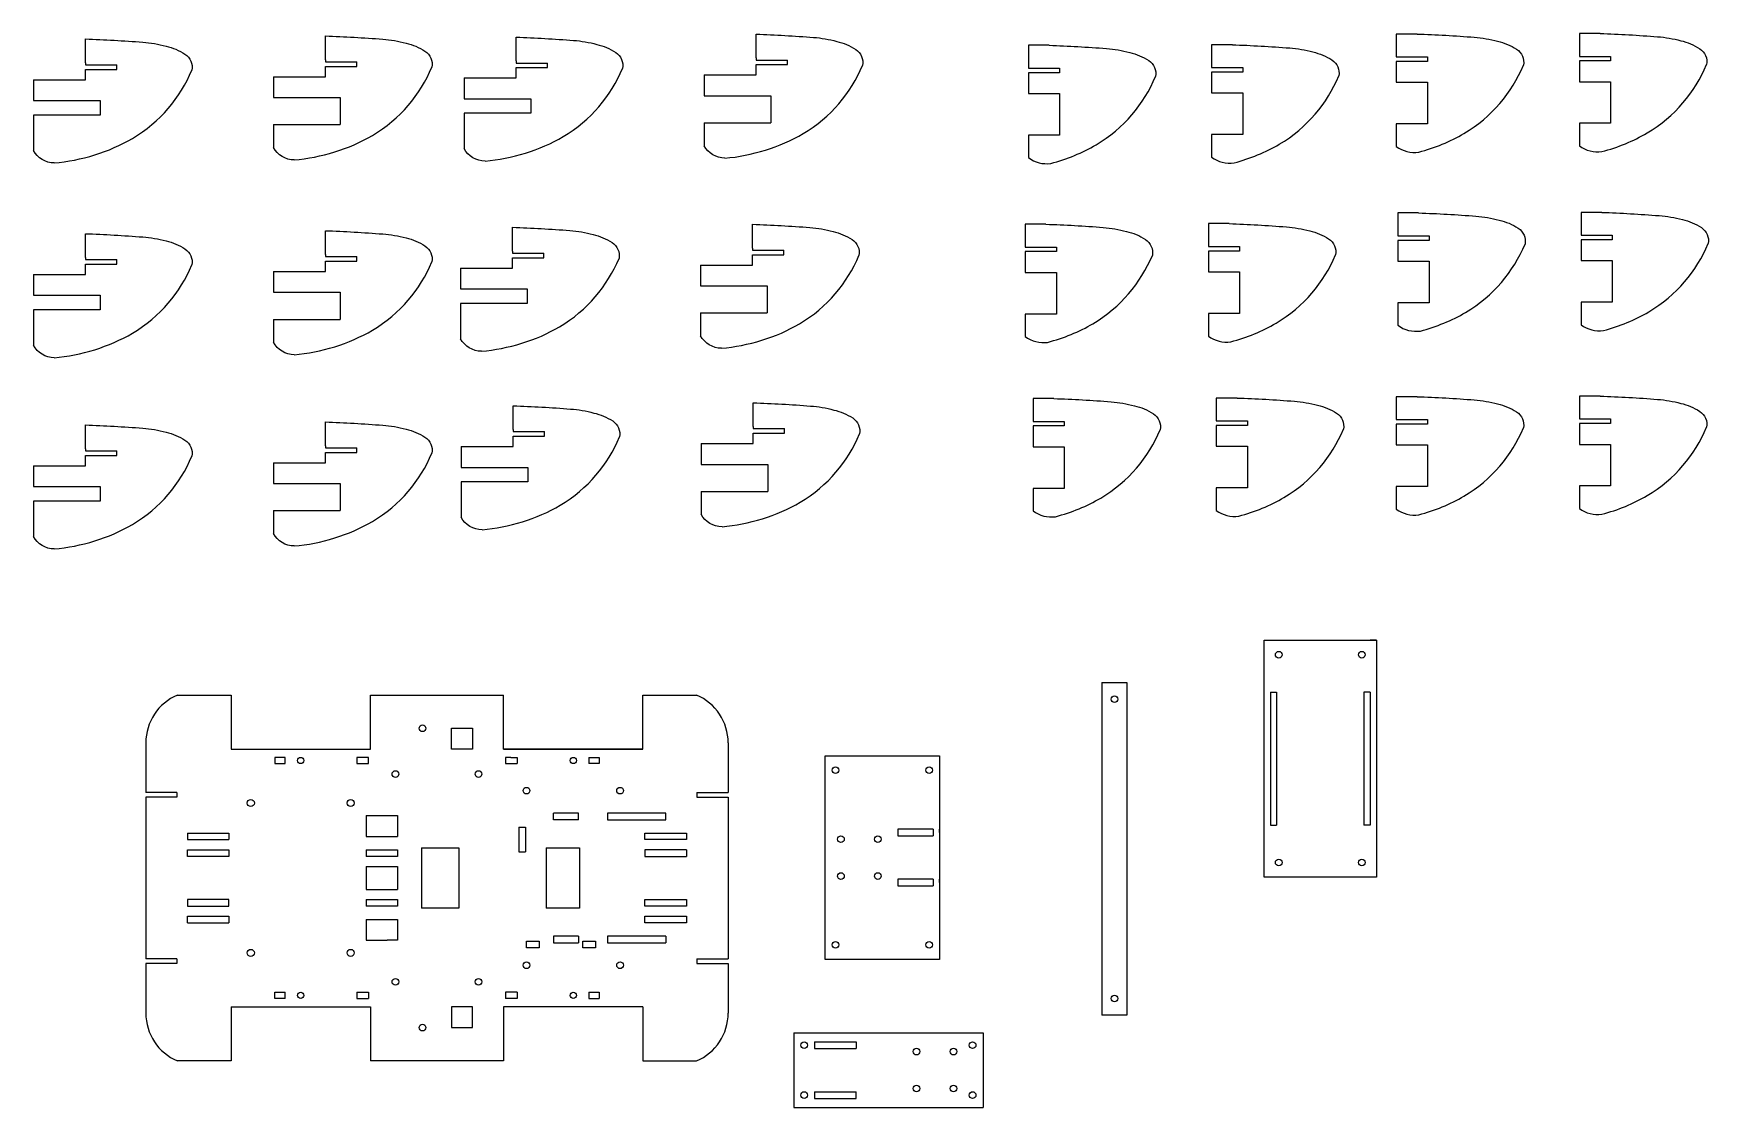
# Model space of a CAD drawing. Header units: centimetres. Extents: x 1.4 to 81.9, y 6.1 to 57.8.
import ezdxf

# ---------------------------------------------------------------- set-up
doc = ezdxf.new("R2010")
doc.units = ezdxf.units.CM
doc.header["$MEASUREMENT"] = 0

msp = doc.modelspace()

# ---------------------------------------------------------------- linework, layer by layer
for p, q in [((3.898, 56.362), (3.898, 57.505)), ((15.436, 56.506), (15.436, 57.649)), ((24.606, 56.447), (24.606, 57.591)), ((36.144, 56.591), (36.144, 57.735)), ((50.23, 57.2), (49.23, 57.2)), ((49.23, 57.2), (49.23, 56.2)), ((59.038, 57.226), (58.038, 57.226)), ((58.038, 57.226), (58.038, 56.226)), ((67.916, 57.743), (66.916, 57.743)), ((66.916, 57.743), (66.916, 56.743)), ((76.724, 57.768), (75.724, 57.768)), ((75.724, 57.768), (75.724, 56.768)), ((15.436, 56.506), (15.436, 56.406)), ((15.436, 56.406), (16.936, 56.406)), ((16.936, 56.186), (16.936, 56.406)), ((24.606, 56.447), (24.606, 56.347)), ((36.144, 56.591), (36.144, 56.491)), ((36.144, 56.491), (37.644, 56.491)), ((37.644, 56.271), (37.644, 56.491)), ((66.916, 56.743), (66.916, 56.643)), ((66.916, 56.643), (68.416, 56.643)), ((66.916, 56.423), (66.916, 55.423)), ((68.416, 56.423), (66.916, 56.423)), ((68.416, 56.643), (68.416, 56.423)), ((75.724, 56.768), (75.724, 56.668)), ((75.724, 56.668), (77.224, 56.668)), ((75.724, 56.448), (75.724, 55.448)), ((77.224, 56.448), (75.724, 56.448)), ((77.224, 56.668), (77.224, 56.448)), ((3.898, 56.362), (3.898, 56.262)), ((3.898, 56.262), (5.398, 56.262)), ((3.898, 55.542), (3.898, 56.042)), ((3.898, 55.542), (3.898, 56.042)), ((3.898, 56.042), (5.398, 56.042)), ((5.398, 56.042), (5.398, 56.262)), ((9.013, 56.005), (9.013, 56.005)), ((12.936, 55.686), (15.436, 55.686)), ((12.936, 55.686), (12.936, 54.686)), ((15.436, 55.686), (15.436, 56.186)), ((15.436, 55.686), (15.436, 56.186)), ((15.436, 56.186), (16.936, 56.186)), ((20.552, 56.149), (20.552, 56.149)), ((22.106, 55.627), (24.606, 55.627)), ((22.106, 55.627), (22.106, 54.627)), ((24.606, 56.347), (26.106, 56.347)), ((24.606, 55.627), (24.606, 56.127)), ((24.606, 55.627), (24.606, 56.127)), ((24.606, 56.127), (26.106, 56.127)), ((26.106, 56.127), (26.106, 56.347)), ((29.722, 56.09), (29.722, 56.09)), ((33.644, 55.771), (36.144, 55.771)), ((33.644, 55.771), (33.644, 54.771)), ((36.144, 55.771), (36.144, 56.271)), ((36.144, 55.771), (36.144, 56.271)), ((36.144, 56.271), (37.644, 56.271)), ((41.26, 56.234), (41.26, 56.234)), ((49.23, 56.2), (49.23, 56.1)), ((49.23, 56.1), (50.73, 56.1)), ((49.23, 55.88), (49.23, 54.88)), ((50.73, 55.88), (49.23, 55.88)), ((50.73, 56.1), (50.73, 55.88)), ((55.346, 55.7), (55.346, 55.7)), ((58.038, 56.226), (58.038, 56.126)), ((58.038, 56.126), (59.538, 56.126)), ((58.038, 55.906), (58.038, 54.906)), ((59.538, 55.906), (58.038, 55.906)), ((59.538, 56.126), (59.538, 55.906)), ((64.154, 55.725), (64.154, 55.725)), ((73.032, 56.242), (73.032, 56.242)), ((81.84, 56.268), (81.84, 56.268)), ((1.398, 55.542), (3.898, 55.542)), ((1.398, 55.542), (1.398, 54.542)), ((33.644, 54.771), (36.844, 54.771)), ((36.844, 54.771), (36.844, 53.471)), ((49.23, 54.88), (50.73, 54.88)), ((50.73, 54.88), (50.73, 52.88)), ((58.038, 54.906), (59.538, 54.906)), ((59.538, 54.906), (59.538, 52.906)), ((66.916, 55.423), (68.416, 55.423)), ((68.416, 55.423), (68.416, 53.423)), ((75.724, 55.448), (77.224, 55.448)), ((77.224, 55.448), (77.224, 53.448)), ((1.398, 54.542), (4.598, 54.542)), ((4.598, 54.542), (4.598, 53.842)), ((12.936, 54.686), (16.136, 54.686)), ((16.136, 54.686), (16.136, 53.386)), ((22.106, 54.627), (25.306, 54.627)), ((25.306, 54.627), (25.306, 53.927)), ((4.598, 53.842), (1.398, 53.842)), ((1.398, 53.842), (1.398, 53.242)), ((1.398, 53.242), (1.398, 52.142)), ((12.936, 53.386), (16.136, 53.386)), ((12.936, 53.386), (12.936, 52.286)), ((25.306, 53.927), (22.106, 53.927)), ((22.106, 53.927), (22.106, 53.327)), ((22.106, 53.327), (22.106, 52.227)), ((33.644, 53.471), (36.844, 53.471)), ((33.644, 53.471), (33.644, 52.371)), ((66.916, 53.423), (66.916, 52.336)), ((68.416, 53.423), (66.916, 53.423)), ((75.724, 53.448), (75.724, 52.362)), ((77.224, 53.448), (75.724, 53.448)), ((49.23, 52.88), (49.23, 51.794)), ((50.73, 52.88), (49.23, 52.88)), ((58.038, 52.906), (58.038, 51.819)), ((59.538, 52.906), (58.038, 52.906)), ((67.994, 49.136), (66.994, 49.136)), ((66.994, 49.136), (66.994, 48.136)), ((76.802, 49.161), (75.802, 49.161)), ((75.802, 49.161), (75.802, 48.161)), ((24.432, 47.301), (24.432, 48.445)), ((35.971, 47.445), (35.971, 48.589)), ((50.075, 48.593), (49.075, 48.593)), ((49.075, 48.593), (49.075, 47.593)), ((58.883, 48.619), (57.883, 48.619)), ((57.883, 48.619), (57.883, 47.619)), ((3.898, 46.992), (3.898, 48.135)), ((15.436, 47.136), (15.436, 48.279)), ((49.075, 47.593), (49.075, 47.493)), ((57.883, 47.619), (57.883, 47.519)), ((57.883, 47.519), (59.383, 47.519)), ((59.383, 47.519), (59.383, 47.299)), ((66.994, 48.136), (66.994, 48.036)), ((66.994, 48.036), (68.494, 48.036)), ((66.994, 47.816), (66.994, 46.816)), ((68.494, 47.816), (66.994, 47.816)), ((68.494, 48.036), (68.494, 47.816)), ((73.109, 47.635), (73.109, 47.635)), ((75.802, 48.161), (75.802, 48.061)), ((75.802, 48.061), (77.302, 48.061)), ((75.802, 47.841), (75.802, 46.841)), ((77.302, 47.841), (75.802, 47.841)), ((77.302, 48.061), (77.302, 47.841)), ((81.917, 47.661), (81.917, 47.661)), ((3.898, 46.992), (3.898, 46.892)), ((3.898, 46.892), (5.398, 46.892)), ((5.398, 46.672), (5.398, 46.892)), ((15.436, 47.136), (15.436, 47.036)), ((15.436, 47.036), (16.936, 47.036)), ((15.436, 46.316), (15.436, 46.816)), ((15.436, 46.316), (15.436, 46.816)), ((15.436, 46.816), (16.936, 46.816)), ((16.936, 46.816), (16.936, 47.036)), ((20.552, 46.779), (20.552, 46.779)), ((24.432, 47.301), (24.432, 47.201)), ((24.432, 47.201), (25.932, 47.201)), ((24.432, 46.481), (24.432, 46.981)), ((24.432, 46.481), (24.432, 46.981)), ((24.432, 46.981), (25.932, 46.981)), ((25.932, 46.981), (25.932, 47.201)), ((29.548, 46.944), (29.548, 46.944)), ((35.971, 47.445), (35.971, 47.345)), ((35.971, 47.345), (37.471, 47.345)), ((35.971, 46.625), (35.971, 47.125)), ((35.971, 46.625), (35.971, 47.125)), ((35.971, 47.125), (37.471, 47.125)), ((37.471, 47.125), (37.471, 47.345)), ((41.086, 47.088), (41.086, 47.088)), ((49.075, 47.493), (50.575, 47.493)), ((49.075, 47.273), (49.075, 46.273)), ((50.575, 47.273), (49.075, 47.273)), ((50.575, 47.493), (50.575, 47.273)), ((55.19, 47.093), (55.19, 47.093)), ((57.883, 47.299), (57.883, 46.299)), ((59.383, 47.299), (57.883, 47.299)), ((63.999, 47.118), (63.999, 47.118)), ((66.994, 46.816), (68.494, 46.816)), ((68.494, 46.816), (68.494, 44.816)), ((75.802, 46.841), (77.302, 46.841)), ((77.302, 46.841), (77.302, 44.841)), ((1.398, 46.172), (3.898, 46.172)), ((1.398, 46.172), (1.398, 45.172)), ((3.898, 46.172), (3.898, 46.672)), ((3.898, 46.172), (3.898, 46.672)), ((3.898, 46.672), (5.398, 46.672)), ((9.013, 46.635), (9.013, 46.635)), ((12.936, 46.316), (15.436, 46.316)), ((12.936, 46.316), (12.936, 45.316)), ((21.932, 46.481), (24.432, 46.481)), ((21.932, 46.481), (21.932, 45.481)), ((33.471, 46.625), (35.971, 46.625)), ((33.471, 46.625), (33.471, 45.625)), ((49.075, 46.273), (50.575, 46.273)), ((50.575, 46.273), (50.575, 44.273)), ((57.883, 46.299), (59.383, 46.299)), ((59.383, 46.299), (59.383, 44.299)), ((1.398, 45.172), (4.598, 45.172)), ((4.598, 45.172), (4.598, 44.472)), ((12.936, 45.316), (16.136, 45.316)), ((16.136, 45.316), (16.136, 44.016)), ((21.932, 45.481), (25.132, 45.481)), ((25.132, 45.481), (25.132, 44.781)), ((33.471, 45.625), (36.671, 45.625)), ((36.671, 45.625), (36.671, 44.325)), ((4.598, 44.472), (1.398, 44.472)), ((1.398, 44.472), (1.398, 43.872)), ((25.132, 44.781), (21.932, 44.781)), ((21.932, 44.781), (21.932, 44.181)), ((33.471, 44.325), (36.671, 44.325)), ((33.471, 44.325), (33.471, 43.225)), ((57.883, 44.299), (57.883, 43.212)), ((59.383, 44.299), (57.883, 44.299)), ((66.994, 44.816), (66.994, 43.729)), ((68.494, 44.816), (66.994, 44.816)), ((75.802, 44.841), (75.802, 43.755)), ((77.302, 44.841), (75.802, 44.841)), ((1.398, 43.872), (1.398, 42.772)), ((12.936, 44.016), (16.136, 44.016)), ((12.936, 44.016), (12.936, 42.916)), ((21.932, 44.181), (21.932, 43.081)), ((49.075, 44.273), (49.075, 43.187)), ((50.575, 44.273), (49.075, 44.273)), ((67.916, 40.296), (66.916, 40.296)), ((66.916, 40.296), (66.916, 39.296)), ((76.724, 40.322), (75.724, 40.322)), ((75.724, 40.322), (75.724, 39.322)), ((24.462, 38.714), (24.462, 39.858)), ((36, 38.858), (36, 40.002)), ((50.455, 40.206), (49.455, 40.206)), ((49.455, 40.206), (49.455, 39.206)), ((59.263, 40.231), (58.263, 40.231)), ((58.263, 40.231), (58.263, 39.231)), ((3.898, 37.792), (3.898, 38.935)), ((15.436, 37.935), (15.436, 39.079)), ((24.462, 38.714), (24.462, 38.614)), ((36, 38.858), (36, 38.758)), ((36, 38.758), (37.5, 38.758)), ((37.5, 38.538), (37.5, 38.758)), ((49.455, 39.206), (49.455, 39.106)), ((49.455, 39.106), (50.955, 39.106)), ((50.955, 38.886), (49.455, 38.886)), ((49.455, 38.886), (49.455, 37.886)), ((50.955, 39.106), (50.955, 38.886)), ((55.57, 38.705), (55.57, 38.705)), ((58.263, 39.231), (58.263, 39.131)), ((58.263, 39.131), (59.763, 39.131)), ((58.263, 38.911), (58.263, 37.911)), ((59.763, 38.911), (58.263, 38.911)), ((59.763, 39.131), (59.763, 38.911)), ((64.378, 38.731), (64.378, 38.731)), ((66.916, 39.296), (66.916, 39.196)), ((66.916, 39.196), (68.416, 39.196)), ((66.916, 38.976), (66.916, 37.976)), ((68.416, 38.976), (66.916, 38.976)), ((68.416, 39.196), (68.416, 38.976)), ((73.032, 38.796), (73.032, 38.796)), ((75.724, 39.322), (75.724, 39.222)), ((75.724, 39.222), (77.224, 39.222)), ((75.724, 39.002), (75.724, 38.002)), ((77.224, 39.002), (75.724, 39.002)), ((77.224, 39.222), (77.224, 39.002)), ((81.84, 38.822), (81.84, 38.822)), ((15.436, 37.935), (15.436, 37.835)), ((21.962, 37.894), (24.462, 37.894)), ((21.962, 37.894), (21.962, 36.894)), ((24.462, 38.614), (25.962, 38.614)), ((24.462, 37.894), (24.462, 38.394)), ((24.462, 37.894), (24.462, 38.394)), ((24.462, 38.394), (25.962, 38.394)), ((25.962, 38.394), (25.962, 38.614)), ((29.578, 38.357), (29.578, 38.357)), ((33.5, 38.038), (36, 38.038)), ((33.5, 38.038), (33.5, 37.038)), ((36, 38.038), (36, 38.538)), ((36, 38.038), (36, 38.538)), ((36, 38.538), (37.5, 38.538)), ((41.116, 38.501), (41.116, 38.501)), ((49.455, 37.886), (50.955, 37.886)), ((50.955, 37.886), (50.955, 35.886)), ((58.263, 37.911), (59.763, 37.911)), ((59.763, 37.911), (59.763, 35.911)), ((66.916, 37.976), (68.416, 37.976)), ((68.416, 37.976), (68.416, 35.976)), ((75.724, 38.002), (77.224, 38.002)), ((77.224, 38.002), (77.224, 36.002)), ((3.898, 37.792), (3.898, 37.692)), ((3.898, 37.692), (5.398, 37.692)), ((3.898, 36.972), (3.898, 37.472)), ((3.898, 36.972), (3.898, 37.472)), ((3.898, 37.472), (5.398, 37.472)), ((5.398, 37.472), (5.398, 37.692)), ((9.013, 37.435), (9.013, 37.435)), ((12.936, 37.115), (15.436, 37.115)), ((12.936, 37.115), (12.936, 36.115)), ((15.436, 37.835), (16.936, 37.835)), ((15.436, 37.115), (15.436, 37.615)), ((15.436, 37.115), (15.436, 37.615)), ((15.436, 37.615), (16.936, 37.615)), ((16.936, 37.615), (16.936, 37.835)), ((20.552, 37.579), (20.552, 37.579)), ((1.398, 36.972), (3.898, 36.972)), ((1.398, 36.972), (1.398, 35.972)), ((21.962, 36.894), (25.162, 36.894)), ((25.162, 36.894), (25.162, 36.194)), ((33.5, 37.038), (36.7, 37.038)), ((36.7, 37.038), (36.7, 35.738)), ((1.398, 35.972), (4.598, 35.972)), ((4.598, 35.972), (4.598, 35.272)), ((12.936, 36.115), (16.136, 36.115)), ((16.136, 36.115), (16.136, 34.815)), ((25.162, 36.194), (21.962, 36.194)), ((21.962, 36.194), (21.962, 35.594)), ((21.962, 35.594), (21.962, 34.494)), ((33.5, 35.738), (36.7, 35.738)), ((33.5, 35.738), (33.5, 34.638)), ((50.955, 35.886), (49.455, 35.886)), ((49.455, 35.886), (49.455, 34.799)), ((59.763, 35.911), (58.263, 35.911)), ((58.263, 35.911), (58.263, 34.825)), ((66.916, 35.976), (66.916, 34.89)), ((68.416, 35.976), (66.916, 35.976)), ((75.724, 36.002), (75.724, 34.916)), ((77.224, 36.002), (75.724, 36.002)), ((4.598, 35.272), (1.398, 35.272)), ((1.398, 35.272), (1.398, 34.672)), ((1.398, 34.672), (1.398, 33.572)), ((12.936, 34.815), (16.136, 34.815)), ((12.936, 34.815), (12.936, 33.715)), ((60.566, 28.583), (65.966, 28.583)), ((60.566, 17.183), (60.566, 28.583)), ((65.966, 28.583), (65.666, 28.583)), ((65.966, 28.583), (65.966, 17.183)), ((8.317, 25.942), (10.897, 25.942)), ((10.897, 25.942), (10.897, 25.942)), ((10.897, 25.942), (10.897, 23.342)), ((17.597, 23.342), (17.597, 25.942)), ((17.597, 25.942), (23.997, 25.942)), ((23.997, 23.342), (23.997, 25.942)), ((30.697, 23.342), (30.697, 25.942)), ((30.697, 25.942), (33.276, 25.942)), ((52.767, 26.544), (53.967, 26.544)), ((52.767, 26.544), (52.767, 10.544)), ((53.967, 26.544), (53.967, 10.544)), ((60.866, 26.083), (60.866, 19.683)), ((60.866, 26.083), (61.166, 26.083)), ((61.166, 26.083), (61.166, 19.683)), ((65.666, 26.083), (65.366, 26.083)), ((65.366, 26.083), (65.366, 19.683)), ((65.666, 26.083), (65.666, 19.683)), ((21.497, 23.342), (21.497, 24.342)), ((21.497, 24.342), (22.497, 24.342)), ((22.497, 24.342), (22.497, 23.342)), ((6.797, 23.642), (6.797, 21.252)), ((34.797, 23.642), (34.797, 21.252)), ((10.897, 23.342), (17.597, 23.342)), ((13.497, 22.942), (12.997, 22.942)), ((12.997, 22.942), (12.997, 22.642)), ((12.997, 22.642), (13.497, 22.642)), ((13.497, 22.642), (13.497, 22.942)), ((17.497, 22.942), (16.947, 22.942)), ((16.947, 22.942), (16.947, 22.642)), ((16.947, 22.642), (17.497, 22.642)), ((17.497, 22.642), (17.497, 22.942)), ((22.497, 23.342), (21.497, 23.342)), ((30.697, 23.342), (23.997, 23.342)), ((23.997, 23.342), (27.347, 23.342)), ((23.997, 23.342), (24.647, 23.342)), ((24.347, 22.942), (24.097, 22.942)), ((24.097, 22.942), (24.097, 22.642)), ((24.097, 22.642), (24.647, 22.642)), ((24.347, 22.942), (24.647, 22.942)), ((24.647, 23.342), (30.047, 23.342)), ((24.647, 22.942), (24.647, 22.642)), ((28.097, 22.942), (28.597, 22.942)), ((28.097, 22.942), (28.097, 22.642)), ((28.597, 22.642), (28.097, 22.642)), ((28.597, 22.942), (28.597, 22.642)), ((30.047, 23.342), (30.697, 23.342)), ((30.697, 23.342), (30.197, 23.342)), ((39.459, 13.224), (39.459, 23.024)), ((39.459, 23.024), (44.959, 23.024)), ((44.959, 23.024), (44.959, 13.224)), ((44.959, 23.024), (44.959, 19.324)), ((8.297, 21.252), (6.797, 21.252)), ((8.297, 21.032), (6.797, 21.032)), ((6.797, 21.032), (6.797, 13.252)), ((8.297, 21.252), (8.297, 21.032)), ((33.297, 21.252), (33.297, 21.032)), ((33.297, 21.252), (34.797, 21.252)), ((33.297, 21.032), (34.797, 21.032)), ((34.797, 21.032), (34.797, 13.252)), ((17.397, 20.142), (18.397, 20.142)), ((17.397, 20.142), (17.397, 19.142)), ((18.397, 20.142), (18.897, 20.142)), ((18.897, 20.142), (18.897, 19.142)), ((27.597, 20.257), (26.397, 20.257)), ((26.397, 19.937), (26.397, 20.257)), ((27.597, 19.937), (27.597, 20.257)), ((31.797, 20.257), (28.997, 20.257)), ((28.997, 20.257), (28.997, 19.937)), ((31.797, 20.097), (31.797, 20.257)), ((31.797, 19.937), (31.797, 20.257)), ((24.737, 19.592), (25.057, 19.592)), ((24.737, 19.592), (24.737, 18.392)), ((25.057, 19.592), (25.057, 18.392)), ((27.597, 19.937), (26.397, 19.937)), ((28.997, 19.937), (31.797, 19.937)), ((44.659, 19.484), (42.959, 19.484)), ((42.959, 19.484), (42.959, 19.164)), ((44.659, 19.484), (44.659, 19.164)), ((44.959, 19.324), (44.959, 19.484)), ((60.866, 19.683), (61.166, 19.683)), ((65.666, 19.683), (65.366, 19.683)), ((8.797, 19.297), (8.797, 18.987)), ((8.797, 19.297), (10.797, 19.297)), ((8.797, 18.987), (10.797, 18.987)), ((10.797, 19.297), (10.797, 18.987)), ((17.397, 19.142), (18.897, 19.142)), ((20.047, 18.592), (20.047, 15.692)), ((20.047, 18.592), (21.547, 18.592)), ((20.047, 18.592), (21.847, 18.592)), ((21.847, 18.592), (21.847, 15.692)), ((26.047, 18.592), (26.047, 15.692)), ((26.047, 18.592), (27.647, 18.592)), ((27.647, 18.592), (27.647, 15.692)), ((30.797, 18.987), (30.797, 19.297)), ((30.797, 19.297), (32.797, 19.297)), ((32.797, 18.987), (30.797, 18.987)), ((32.797, 19.297), (32.797, 18.987)), ((42.959, 19.164), (44.659, 19.164)), ((8.797, 18.502), (10.797, 18.502)), ((8.797, 18.182), (8.797, 18.502)), ((10.797, 18.182), (8.797, 18.182)), ((10.797, 18.502), (10.797, 18.182)), ((17.397, 18.502), (18.897, 18.502)), ((17.397, 18.502), (17.397, 18.182)), ((18.897, 18.182), (17.397, 18.182)), ((18.897, 18.502), (18.897, 18.182)), ((24.737, 18.392), (25.057, 18.392)), ((32.797, 18.502), (30.797, 18.502)), ((30.797, 18.502), (30.797, 18.182)), ((30.797, 18.182), (32.797, 18.182)), ((32.797, 18.502), (32.797, 18.182)), ((17.397, 17.692), (17.397, 16.592)), ((17.397, 17.692), (18.897, 17.692)), ((18.897, 17.692), (18.897, 16.592)), ((44.659, 17.084), (42.959, 17.084)), ((42.959, 17.084), (42.959, 16.764)), ((44.659, 17.084), (44.659, 16.764)), ((44.959, 16.924), (44.959, 17.084)), ((65.966, 17.183), (60.566, 17.183)), ((17.397, 16.592), (18.897, 16.592)), ((42.959, 16.764), (44.659, 16.764)), ((10.797, 16.102), (8.797, 16.102)), ((8.797, 16.102), (8.797, 15.782)), ((8.797, 15.782), (10.797, 15.782)), ((10.797, 15.782), (10.797, 16.102)), ((17.397, 16.102), (18.897, 16.102)), ((17.397, 16.102), (17.397, 15.782)), ((18.897, 15.782), (17.397, 15.782)), ((18.897, 16.102), (18.897, 15.782)), ((21.847, 15.692), (20.047, 15.692)), ((27.647, 15.692), (26.047, 15.692)), ((30.797, 15.782), (30.797, 16.102)), ((30.797, 16.102), (32.797, 16.102)), ((32.797, 15.782), (30.797, 15.782)), ((32.797, 16.102), (32.797, 15.782)), ((8.797, 14.987), (8.797, 15.297)), ((8.797, 15.297), (10.797, 15.297)), ((8.797, 14.987), (10.797, 14.987)), ((10.797, 15.297), (10.797, 14.987)), ((17.397, 15.142), (18.897, 15.142)), ((17.397, 15.142), (17.397, 14.142)), ((18.897, 15.142), (18.897, 14.142)), ((30.797, 14.987), (30.797, 15.297)), ((30.797, 15.297), (32.797, 15.297)), ((32.797, 14.987), (30.797, 14.987)), ((32.797, 15.297), (32.797, 14.987)), ((17.397, 14.142), (18.397, 14.142)), ((18.897, 14.142), (18.397, 14.142)), ((25.107, 13.784), (25.107, 14.104)), ((25.107, 14.104), (25.407, 14.104)), ((25.707, 13.784), (25.107, 13.784)), ((25.407, 14.104), (25.707, 14.104)), ((25.707, 14.104), (25.707, 13.784)), ((27.597, 14.347), (26.397, 14.347)), ((26.397, 14.347), (26.397, 14.027)), ((26.397, 14.027), (27.597, 14.027)), ((27.597, 14.347), (27.597, 14.027)), ((27.817, 13.784), (27.817, 14.104)), ((27.817, 14.104), (28.117, 14.104)), ((28.417, 13.784), (27.817, 13.784)), ((28.117, 14.104), (28.417, 14.104)), ((28.417, 14.104), (28.417, 13.784)), ((31.797, 14.347), (28.997, 14.347)), ((28.997, 14.347), (28.997, 14.027)), ((28.997, 14.027), (31.797, 14.027)), ((31.797, 14.347), (31.797, 14.027)), ((8.297, 13.252), (6.797, 13.252)), ((8.297, 13.032), (6.797, 13.032)), ((6.797, 13.032), (6.797, 10.642)), ((8.297, 13.252), (8.297, 13.032)), ((33.297, 13.252), (33.297, 13.032)), ((33.297, 13.252), (34.797, 13.252)), ((33.297, 13.032), (34.797, 13.032)), ((34.797, 13.032), (34.797, 10.642)), ((44.959, 13.224), (39.459, 13.224)), ((12.997, 11.342), (12.997, 11.642)), ((12.997, 11.642), (13.497, 11.642)), ((13.497, 11.342), (12.997, 11.342)), ((13.497, 11.342), (13.497, 11.642)), ((16.947, 11.642), (17.497, 11.642)), ((16.947, 11.642), (16.947, 11.342)), ((16.947, 11.342), (17.497, 11.342)), ((17.497, 11.642), (17.497, 11.342)), ((24.097, 11.642), (24.097, 11.342)), ((24.647, 11.642), (24.097, 11.642)), ((24.647, 11.342), (24.097, 11.342)), ((24.647, 11.642), (24.647, 11.342)), ((28.097, 11.642), (28.597, 11.642)), ((28.097, 11.642), (28.097, 11.342)), ((28.097, 11.342), (28.597, 11.342)), ((28.597, 11.642), (28.597, 11.342)), ((10.897, 10.942), (10.897, 8.342)), ((10.897, 10.942), (17.597, 10.942)), ((10.897, 10.942), (14.247, 10.942)), ((17.597, 10.942), (17.597, 8.342)), ((22.497, 10.942), (21.497, 10.942)), ((21.497, 10.942), (21.497, 9.942)), ((22.497, 9.942), (22.497, 10.942)), ((30.697, 10.942), (23.997, 10.942)), ((23.997, 10.942), (23.997, 8.342)), ((30.697, 10.942), (30.697, 8.342)), ((53.967, 10.544), (52.767, 10.544)), ((21.497, 9.942), (22.497, 9.942)), ((37.95, 9.699), (47.05, 9.699)), ((37.95, 9.699), (37.95, 6.099)), ((47.05, 9.699), (47.05, 6.099)), ((38.95, 9.259), (38.95, 8.939)), ((38.95, 9.259), (40.95, 9.259)), ((38.95, 8.939), (40.95, 8.939)), ((40.95, 9.259), (40.95, 8.939)), ((10.897, 8.342), (8.317, 8.342)), ((23.997, 8.342), (17.597, 8.342)), ((30.697, 8.342), (33.276, 8.342)), ((38.95, 6.859), (38.95, 6.539)), ((38.95, 6.859), (40.95, 6.859)), ((38.95, 6.539), (40.95, 6.539)), ((40.95, 6.539), (40.95, 6.859)), ((40.95, 6.859), (40.95, 6.859)), ((37.95, 6.099), (47.05, 6.099))]:
    msp.add_line(p, q)
for points in [[(3.898, 57.505, -0.010984), (6.652, 57.35, -0.048506), (7.77, 57.158, -0.08803), (8.681, 56.774, -0.30128), (9.013, 56.005)], [(15.436, 57.649, -0.010984), (18.19, 57.494, -0.048506), (19.308, 57.302, -0.08803), (20.22, 56.918, -0.30128), (20.552, 56.149)], [(24.606, 57.591, -0.010984), (27.361, 57.435, -0.048506), (28.478, 57.243, -0.08803), (29.39, 56.859, -0.30128), (29.722, 56.09)], [(36.144, 57.735, -0.010984), (38.899, 57.579, -0.048506), (40.016, 57.387, -0.08803), (40.928, 57.003, -0.30128), (41.26, 56.234)], [(50.23, 57.2, -0.010984), (52.984, 57.044, -0.048506), (54.102, 56.852, -0.08803), (55.014, 56.468, -0.30128), (55.346, 55.7)], [(59.038, 57.226, -0.010984), (61.793, 57.07, -0.048506), (62.91, 56.878, -0.08803), (63.822, 56.494, -0.30128), (64.154, 55.725)], [(67.916, 57.743, -0.010984), (70.67, 57.587, -0.048506), (71.788, 57.395, -0.08803), (72.699, 57.011, -0.30128), (73.032, 56.242)], [(76.724, 57.768, -0.010984), (79.479, 57.613, -0.048506), (80.596, 57.421, -0.08803), (81.508, 57.036, -0.30128), (81.84, 56.268)], [(34.644, 51.771, -0.276443), (33.644, 52.371)], [(75.724, 52.362, 0.194502), (76.805, 52.085)], [(2.398, 51.542, -0.276443), (1.398, 52.142)], [(13.936, 51.686, -0.276443), (12.936, 52.286)], [(23.106, 51.627, -0.276443), (22.106, 52.227)], [(49.23, 51.794, 0.194502), (50.311, 51.516)], [(58.038, 51.819, 0.194502), (59.119, 51.542)], [(66.916, 52.336, 0.194502), (67.997, 52.059)], [(67.994, 49.136, -0.010984), (70.748, 48.98, -0.048506), (71.866, 48.788, -0.08803), (72.777, 48.404, -0.30128), (73.109, 47.635)], [(76.802, 49.161, -0.010984), (79.556, 49.006, -0.048506), (80.674, 48.814, -0.08803), (81.585, 48.43, -0.30128), (81.917, 47.661)], [(24.432, 48.445, -0.010984), (27.187, 48.289, -0.048506), (28.304, 48.097, -0.08803), (29.216, 47.713, -0.30128), (29.548, 46.944)], [(35.971, 48.589, -0.010984), (38.725, 48.433, -0.048506), (39.842, 48.241, -0.08803), (40.754, 47.857, -0.30128), (41.086, 47.088)], [(50.075, 48.593, -0.010984), (52.829, 48.437, -0.048506), (53.947, 48.245, -0.08803), (54.858, 47.861, -0.30128), (55.19, 47.093)], [(58.883, 48.619, -0.010984), (61.637, 48.463, -0.048506), (62.755, 48.271, -0.08803), (63.667, 47.887, -0.30128), (63.999, 47.118)], [(3.898, 48.135, -0.010984), (6.652, 47.979, -0.048506), (7.77, 47.787, -0.08803), (8.681, 47.403, -0.30128), (9.013, 46.635)], [(15.436, 48.279, -0.010984), (18.19, 48.123, -0.048506), (19.308, 47.931, -0.08803), (20.22, 47.547, -0.30128), (20.552, 46.779)], [(66.994, 43.729, 0.194502), (68.075, 43.452)], [(75.802, 43.755, 0.194502), (76.883, 43.478)], [(2.398, 42.172, -0.276443), (1.398, 42.772)], [(13.936, 42.316, -0.276443), (12.936, 42.916)], [(22.932, 42.481, -0.276443), (21.932, 43.081)], [(34.471, 42.625, -0.276443), (33.471, 43.225)], [(49.075, 43.187, 0.194502), (50.156, 42.909)], [(57.883, 43.212, 0.194502), (58.964, 42.935)], [(67.916, 40.296, -0.010984), (70.67, 40.141, -0.048506), (71.788, 39.948, -0.08803), (72.699, 39.564, -0.30128), (73.032, 38.796)], [(76.724, 40.322, -0.010984), (79.479, 40.166, -0.048506), (80.596, 39.974, -0.08803), (81.508, 39.59, -0.30128), (81.84, 38.822)], [(24.462, 39.858, -0.010984), (27.216, 39.702, -0.048506), (28.334, 39.51, -0.08803), (29.246, 39.126, -0.30128), (29.578, 38.357)], [(36, 40.002, -0.010984), (38.755, 39.846, -0.048506), (39.872, 39.654, -0.08803), (40.784, 39.27, -0.30128), (41.116, 38.501)], [(50.455, 40.206, -0.010984), (53.209, 40.05, -0.048506), (54.326, 39.858, -0.08803), (55.238, 39.474, -0.30128), (55.57, 38.705)], [(59.263, 40.231, -0.010984), (62.017, 40.076, -0.048506), (63.135, 39.884, -0.08803), (64.046, 39.499, -0.30128), (64.378, 38.731)], [(3.898, 38.935, -0.010984), (6.652, 38.779, -0.048506), (7.77, 38.587, -0.08803), (8.681, 38.203, -0.30128), (9.013, 37.435)], [(15.436, 39.079, -0.010984), (18.19, 38.923, -0.048506), (19.308, 38.731, -0.08803), (20.22, 38.347, -0.30128), (20.552, 37.579)], [(34.5, 34.038, -0.276443), (33.5, 34.638)], [(49.455, 34.799, 0.194502), (50.536, 34.522)], [(58.263, 34.825, 0.194502), (59.344, 34.548)], [(66.916, 34.89, 0.194502), (67.997, 34.612)], [(75.724, 34.916, 0.194502), (76.805, 34.638)], [(22.962, 33.894, -0.276443), (21.962, 34.494)], [(2.398, 32.972, -0.276443), (1.398, 33.572)], [(13.936, 33.115, -0.276443), (12.936, 33.715)]]:
    msp.add_lwpolyline(points, format="xyb")
for centre, radius in [((61.266, 27.883), 0.16), ((65.266, 27.883), 0.16), ((53.367, 25.744), 0.16), ((20.097, 24.342), 0.16), ((14.247, 22.792), 0.15), ((27.347, 22.792), 0.15), ((18.797, 22.142), 0.16), ((22.797, 22.142), 0.16), ((39.959, 22.324), 0.16), ((44.459, 22.324), 0.16), ((25.097, 21.342), 0.16), ((29.597, 21.342), 0.16), ((11.847, 20.747), 0.17), ((16.647, 20.747), 0.17), ((40.22, 19.013), 0.16), ((41.997, 19.013), 0.16), ((61.266, 17.883), 0.16), ((65.266, 17.883), 0.16), ((40.22, 17.235), 0.16), ((41.997, 17.235), 0.16), ((11.847, 13.537), 0.17), ((16.647, 13.537), 0.17), ((39.959, 13.924), 0.16), ((44.459, 13.924), 0.16), ((25.097, 12.942), 0.16), ((29.597, 12.942), 0.16), ((18.797, 12.142), 0.16), ((22.797, 12.142), 0.16), ((14.247, 11.492), 0.15), ((27.347, 11.492), 0.15), ((53.367, 11.344), 0.16), ((20.097, 9.942), 0.16), ((38.45, 9.099), 0.16), ((43.851, 8.788), 0.16), ((45.628, 8.788), 0.16), ((46.55, 9.099), 0.16), ((38.45, 6.699), 0.16), ((43.851, 7.01), 0.16), ((45.628, 7.01), 0.16), ((46.55, 6.699), 0.16)]:
    msp.add_circle(centre, radius)
for centre, start, end in [((9.297, 23.642), 113.07392, 180), ((32.297, 23.642), 0, 66.92608), ((9.297, 10.642), 180, 246.92608), ((32.297, 10.642), 293.07392, 0)]:
    msp.add_arc(centre, 2.5, start, end)
for points, knots in [([(2.398, 51.542), (3.674, 51.65), (6.732, 52.575), (8.442, 54.67), (9.013, 56.005)], [7.917541, 7.917541, 7.917541, 7.917541, 11.182573, 15.171164, 15.171164, 15.171164, 15.171164]), ([(13.936, 51.686), (15.212, 51.794), (18.27, 52.719), (19.981, 54.814), (20.552, 56.149)], [7.917541, 7.917541, 7.917541, 7.917541, 11.182573, 15.171164, 15.171164, 15.171164, 15.171164]), ([(23.106, 51.627), (24.382, 51.735), (27.44, 52.661), (29.151, 54.755), (29.722, 56.09)], [7.917541, 7.917541, 7.917541, 7.917541, 11.182573, 15.171164, 15.171164, 15.171164, 15.171164]), ([(34.644, 51.771), (35.92, 51.879), (38.978, 52.805), (40.689, 54.899), (41.26, 56.234)], [7.917541, 7.917541, 7.917541, 7.917541, 11.182573, 15.171164, 15.171164, 15.171164, 15.171164]), ([(50.311, 51.516), (51.08, 51.722), (53.377, 52.653), (54.775, 54.364), (55.346, 55.7)], [9.244982, 9.244982, 9.244982, 9.244982, 11.182573, 15.171164, 15.171164, 15.171164, 15.171164]), ([(59.119, 51.542), (59.889, 51.748), (62.185, 52.679), (63.583, 54.39), (64.154, 55.725)], [9.244982, 9.244982, 9.244982, 9.244982, 11.182573, 15.171164, 15.171164, 15.171164, 15.171164]), ([(67.997, 52.059), (68.766, 52.265), (71.063, 53.196), (72.461, 54.907), (73.032, 56.242)], [9.244982, 9.244982, 9.244982, 9.244982, 11.182573, 15.171164, 15.171164, 15.171164, 15.171164]), ([(76.805, 52.085), (77.575, 52.29), (79.871, 53.222), (81.269, 54.933), (81.84, 56.268)], [9.244982, 9.244982, 9.244982, 9.244982, 11.182573, 15.171164, 15.171164, 15.171164, 15.171164]), ([(68.075, 43.452), (68.844, 43.658), (71.141, 44.589), (72.538, 46.3), (73.109, 47.635)], [9.244982, 9.244982, 9.244982, 9.244982, 11.182573, 15.171164, 15.171164, 15.171164, 15.171164]), ([(76.883, 43.478), (77.652, 43.684), (79.949, 44.615), (81.346, 46.326), (81.917, 47.661)], [9.244982, 9.244982, 9.244982, 9.244982, 11.182573, 15.171164, 15.171164, 15.171164, 15.171164]), ([(13.936, 42.316), (15.212, 42.423), (18.27, 43.349), (19.981, 45.443), (20.552, 46.779)], [7.917541, 7.917541, 7.917541, 7.917541, 11.182573, 15.171164, 15.171164, 15.171164, 15.171164]), ([(22.932, 42.481), (24.208, 42.589), (27.266, 43.515), (28.977, 45.609), (29.548, 46.944)], [7.917541, 7.917541, 7.917541, 7.917541, 11.182573, 15.171164, 15.171164, 15.171164, 15.171164]), ([(34.471, 42.625), (35.747, 42.733), (38.804, 43.659), (40.515, 45.753), (41.086, 47.088)], [7.917541, 7.917541, 7.917541, 7.917541, 11.182573, 15.171164, 15.171164, 15.171164, 15.171164]), ([(50.156, 42.909), (50.925, 43.115), (53.222, 44.046), (54.619, 45.757), (55.19, 47.093)], [9.244982, 9.244982, 9.244982, 9.244982, 11.182573, 15.171164, 15.171164, 15.171164, 15.171164]), ([(58.964, 42.935), (59.733, 43.141), (62.03, 44.072), (63.428, 45.783), (63.999, 47.118)], [9.244982, 9.244982, 9.244982, 9.244982, 11.182573, 15.171164, 15.171164, 15.171164, 15.171164]), ([(2.398, 42.172), (3.674, 42.279), (6.732, 43.205), (8.442, 45.299), (9.013, 46.635)], [7.917541, 7.917541, 7.917541, 7.917541, 11.182573, 15.171164, 15.171164, 15.171164, 15.171164]), ([(50.536, 34.522), (51.305, 34.728), (53.602, 35.659), (54.999, 37.37), (55.57, 38.705)], [9.244982, 9.244982, 9.244982, 9.244982, 11.182573, 15.171164, 15.171164, 15.171164, 15.171164]), ([(59.344, 34.548), (60.113, 34.754), (62.41, 35.685), (63.807, 37.396), (64.378, 38.731)], [9.244982, 9.244982, 9.244982, 9.244982, 11.182573, 15.171164, 15.171164, 15.171164, 15.171164]), ([(67.997, 34.612), (68.766, 34.818), (71.063, 35.749), (72.461, 37.46), (73.032, 38.796)], [9.244982, 9.244982, 9.244982, 9.244982, 11.182573, 15.171164, 15.171164, 15.171164, 15.171164]), ([(76.805, 34.638), (77.575, 34.844), (79.871, 35.775), (81.269, 37.486), (81.84, 38.822)], [9.244982, 9.244982, 9.244982, 9.244982, 11.182573, 15.171164, 15.171164, 15.171164, 15.171164]), ([(22.962, 33.894), (24.238, 34.002), (27.296, 34.928), (29.007, 37.022), (29.578, 38.357)], [7.917541, 7.917541, 7.917541, 7.917541, 11.182573, 15.171164, 15.171164, 15.171164, 15.171164]), ([(34.5, 34.038), (35.776, 34.146), (38.834, 35.072), (40.545, 37.166), (41.116, 38.501)], [7.917541, 7.917541, 7.917541, 7.917541, 11.182573, 15.171164, 15.171164, 15.171164, 15.171164]), ([(2.398, 32.972), (3.674, 33.079), (6.732, 34.005), (8.442, 36.099), (9.013, 37.435)], [7.917541, 7.917541, 7.917541, 7.917541, 11.182573, 15.171164, 15.171164, 15.171164, 15.171164]), ([(13.936, 33.115), (15.212, 33.223), (18.27, 34.149), (19.981, 36.243), (20.552, 37.579)], [7.917541, 7.917541, 7.917541, 7.917541, 11.182573, 15.171164, 15.171164, 15.171164, 15.171164])]:
    msp.add_open_spline(points, degree=3, knots=knots)

doc.saveas('drawing.dxf')
